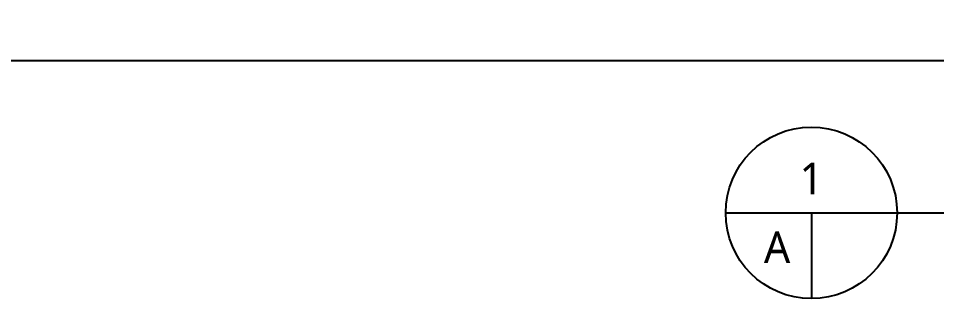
# Model space of a CAD drawing. Header units: millimetres. Extents: x -41190 to 206278, y 985 to 58902.
# Drawn here: x 183414 to 191207, y 8401 to 10777 of the extents above; entities that cross this region are included whole.
import ezdxf
from ezdxf.enums import TextEntityAlignment as Align

# ---------------------------------------------------------------- set-up
doc = ezdxf.new("R2010")
doc.units = ezdxf.units.MM
doc.header["$LTSCALE"] = 100
doc.header["$MEASUREMENT"] = 0
doc.layers.get('Defpoints').update_dxf_attribs({"color": 171, "linetype": 'CONTINUOUS'})
doc.layers.add('SYM', color=7, linetype='CONTINUOUS')
doc.layers.add('TEXT', color=3, linetype='CONTINUOUS')
doc.styles.add('나눔바른고딕', font='NanumBarunGothic.ttf')

msp = doc.modelspace()

# ---------------------------------------------------------------- linework, layer by layer
at = {"layer": 'Defpoints', "ltscale": 1000}
msp.add_lwpolyline([(183006.1, 10420.6), (206278, 10420.6), (206278, 57475.4), (183006.1, 57475.4)], close=True, dxfattribs=at)
at = {"layer": 'SYM'}
for p, q in [((189416.4, 9128.2), (199544.5, 9128.2)), ((190143.7, 9128.2), (190143.7, 8400.9))]:
    msp.add_line(p, q, dxfattribs=at)
msp.add_circle((190143.7, 9128.2), 727.3, dxfattribs=at)

# ---------------------------------------------------------------- texts
at = {"layer": 'TEXT', "style": '나눔바른고딕'}
for s, p in [('1', (190143.7, 9419.1)), ('A', (189852.8, 8837.2))]:
    msp.add_text(s, height=270, dxfattribs=at).set_placement(p, align=Align.MIDDLE)

doc.saveas('drawing.dxf')
